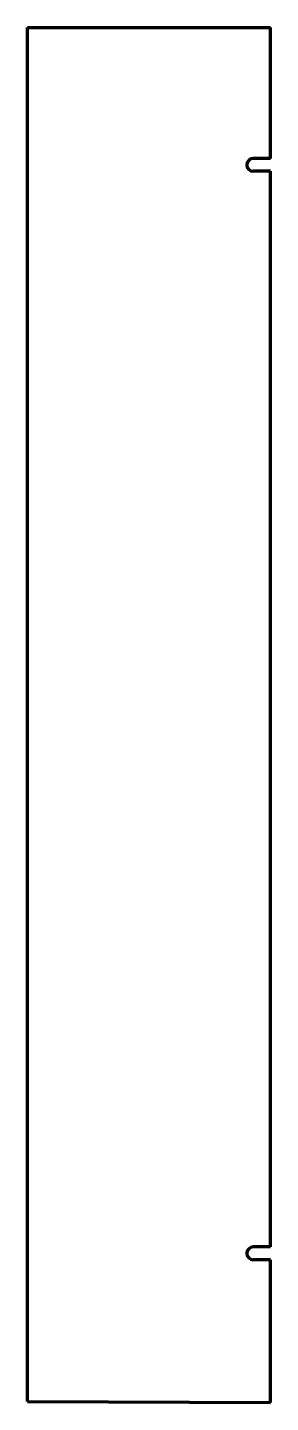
# Model space of a CAD drawing. Header units: inches. Extents: x 0 to 14.1, y 0 to 80.1.
import ezdxf

# ---------------------------------------------------------------- set-up
doc = ezdxf.new("R2010")
doc.units = ezdxf.units.IN
doc.header["$MEASUREMENT"] = 0
doc.layers.get('0').update_dxf_attribs({"linetype": 'CONTINUOUS'})

msp = doc.modelspace()

# ---------------------------------------------------------------- linework, layer by layer
at = {"color": 7, "lineweight": 90}
for p, q in [((0, 0.0625), (0, 80.0625)), ((0, 80.0625), (14.125, 80.0625)), ((14.125, 72.4375), (14.125, 80.0625)), ((14.125, 72.4375), (13.125, 72.4375)), ((14.125, 71.6875), (13.125, 71.6875)), ((14.125, 9.0625), (14.125, 71.6875)), ((14.125, 9.0625), (13.125, 9.0625)), ((14.125, 8.3125), (13.125, 8.3125)), ((14.125, 0), (14.125, 8.3125)), ((0, 0.0625), (14.125, 0))]:
    msp.add_line(p, q, dxfattribs=at)
for centre in [(13.125, 72.0625), (13.125, 8.6875)]:
    msp.add_arc(centre, 0.375, 90, 270, dxfattribs=at)

doc.saveas('drawing.dxf')
